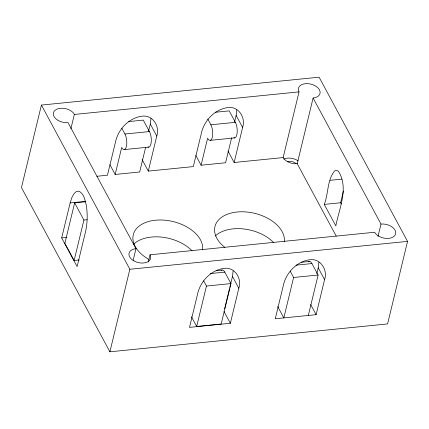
<?xml version="1.0" encoding="UTF-8"?>
<svg xmlns="http://www.w3.org/2000/svg" width="429" height="429" viewBox="0 0 429 429"><rect width="100%" height="100%" fill="white"/><g stroke="black" fill="none" stroke-linecap="round" stroke-linejoin="round"><path stroke-width="0.64" d="M148.573 131.194L150.3 124.056L150.976 118.458M336.234 236.148L297.211 163.706A11.1 6.939 13.6 0 1 283.145 157.572L234.143 162.489L242.616 127.456C245.973 117.643 238.486 105.781 227.499 107.609C215.106 109.449 205.051 119.707 201.78 131.558L193.307 166.591L148.3 171.112L156.773 136.079C160.124 126.26 152.644 114.404 141.65 116.232C129.263 118.066 119.208 128.325 115.937 140.176L107.459 175.214L96.863 176.276M234.572 121.922L236.143 115.439L236.819 109.84M229.799 287.462L232.464 276.432L233.14 270.833M238.83 288.24C242.181 278.426 234.695 266.57 223.707 268.398C211.315 270.232 201.26 280.491 197.989 292.342L189.516 327.375L230.352 323.278L238.83 288.24L232.464 276.432M316.811 273.659L318.221 267.819L318.897 262.221M324.587 279.628C327.938 269.814 320.452 257.958 309.465 259.786C297.072 261.62 287.017 271.879 283.746 283.73L275.273 318.763L316.109 314.666L324.587 279.628L318.221 267.819M41.415 105.078L21.45 187.612L109.894 351.807L387.585 323.922L407.55 241.388L319.106 77.193L41.415 105.078L129.858 269.273L109.894 351.807M70.887 128.754L74.346 114.446L73.874 113.551A11.1 6.939 13.6 0 0 59.985 108.344A11.1 6.939 13.6 0 0 53.84 116.13A11.1 6.939 13.6 0 0 66.656 122.694L67.991 122.565L135.977 248.664L133.14 260.371M61.674 237.939L70.152 202.906L71.788 197.726L73.842 193.876L76.169 191.618L78.609 191.103C84.132 193.388 85.022 200.3 86.326 205.427C87.655 214.087 87.478 222.983 85.58 231.553L77.118 266.581L61.674 237.939L66.903 237.414M85.757 201.764L74.646 202.879L64.87 243.302L74.126 260.489L79.263 259.974M74.126 260.489L83.907 220.066L74.646 202.879M145.57 147.608L139.672 171.991L115.165 174.453L121.686 147.501A8.88 3.394 84.3 0 0 126.405 146.493A8.88 3.394 84.3 0 0 124.946 134.025L121.863 128.298M148.311 261.953L150.043 254.799L374.646 232.245A11.1 6.939 13.6 0 0 388.712 238.379A11.1 6.939 13.6 0 0 395.061 230.196A11.1 6.939 13.6 0 0 380.995 224.056L313.106 98.016A11.1 6.939 13.6 0 0 319.455 89.833A11.1 6.939 13.6 0 0 305.389 83.693A11.1 6.939 13.6 0 0 299.04 91.881L283.145 157.572M231.649 137.73L225.595 162.757L201.094 165.219L207.609 138.267A8.88 3.394 84.3 0 0 212.328 137.259A8.88 3.394 84.3 0 0 210.87 124.791L207.786 119.064M221.305 270.527A8.88 3.394 84.3 0 1 224.791 272.12L230.963 283.58L221.182 324.002L196.68 326.464L206.462 286.041L203.684 280.882M224.619 308.869L229.483 288.76M297.211 163.706L313.106 98.016M290.213 271.182L293.608 277.483L283.826 317.905L277.654 306.445M324.26 204.402C328.534 193.715 327.064 180.078 334.625 170.892L336.529 170.345L338.406 171.251C349.109 187.773 339.049 208.832 335.832 225.885L324.26 204.402L340.599 202.761L341.221 203.925M308.328 315.444L318.109 275.021L311.937 263.562A8.88 3.394 84.3 0 0 308.451 261.969M340.599 202.761L343.431 191.044M378.008 236.417L380.995 224.056M74.346 114.446L299.04 91.881M215.294 112.269L229.204 110.875L235.376 122.335A8.88 3.394 84.3 0 1 237.146 132.861A8.88 3.394 84.3 0 1 233.875 137.768M128.711 121.573L143.275 120.109L149.448 131.569A8.88 3.394 84.3 0 1 151.222 142.096A8.88 3.394 84.3 0 1 147.951 147.002M210.87 124.791L235.376 122.335M124.946 134.025L149.448 131.569M210.269 140.347L234.776 137.886M124.346 149.582L148.847 147.12M70.152 202.906L85.832 201.33M330.089 180.314L341.849 179.134M83.907 220.066L87.173 219.739M129.858 269.273L407.55 241.388M216.173 270.645L222.131 270.045M301.33 262.285L309.277 261.486M210.221 273.584L224.791 272.12M296.042 265.16L311.937 263.562M206.462 286.041L230.963 283.58M293.608 277.483L318.109 275.021M236.143 115.439L242.616 127.456M227.976 151.04L234.143 162.489M310.655 304.542L316.109 314.666M195.844 155.475L201.094 165.219M150.3 124.056L156.773 136.079M223.992 311.465L230.352 323.278M142.133 159.663L148.3 171.112M109.921 164.709L115.165 174.453M191.436 316.725L196.68 326.464M150.043 254.799A11.1 6.939 13.6 0 1 143.688 262.988A11.1 6.939 13.6 0 1 129.622 256.848A11.1 6.939 13.6 0 1 135.977 248.664M287.746 161.658A6.086 3.802 13.6 0 1 296.096 163.744M283.767 159.079A11.1 6.939 13.6 0 1 298.15 160.832M148.852 259.373A35.527 22.211 13.6 0 1 135.752 229.553A35.527 22.211 13.6 0 1 176.163 222.394A35.527 22.211 13.6 0 1 202.638 249.844M224.764 247.329A35.527 22.211 13.6 0 1 237.36 211.99A35.527 22.211 13.6 0 1 284.309 241.645M133.58 244.23A35.527 22.211 13.6 0 1 192.095 250.874M215.256 236.03A35.527 22.211 13.6 0 1 273.772 242.669"/></g></svg>
